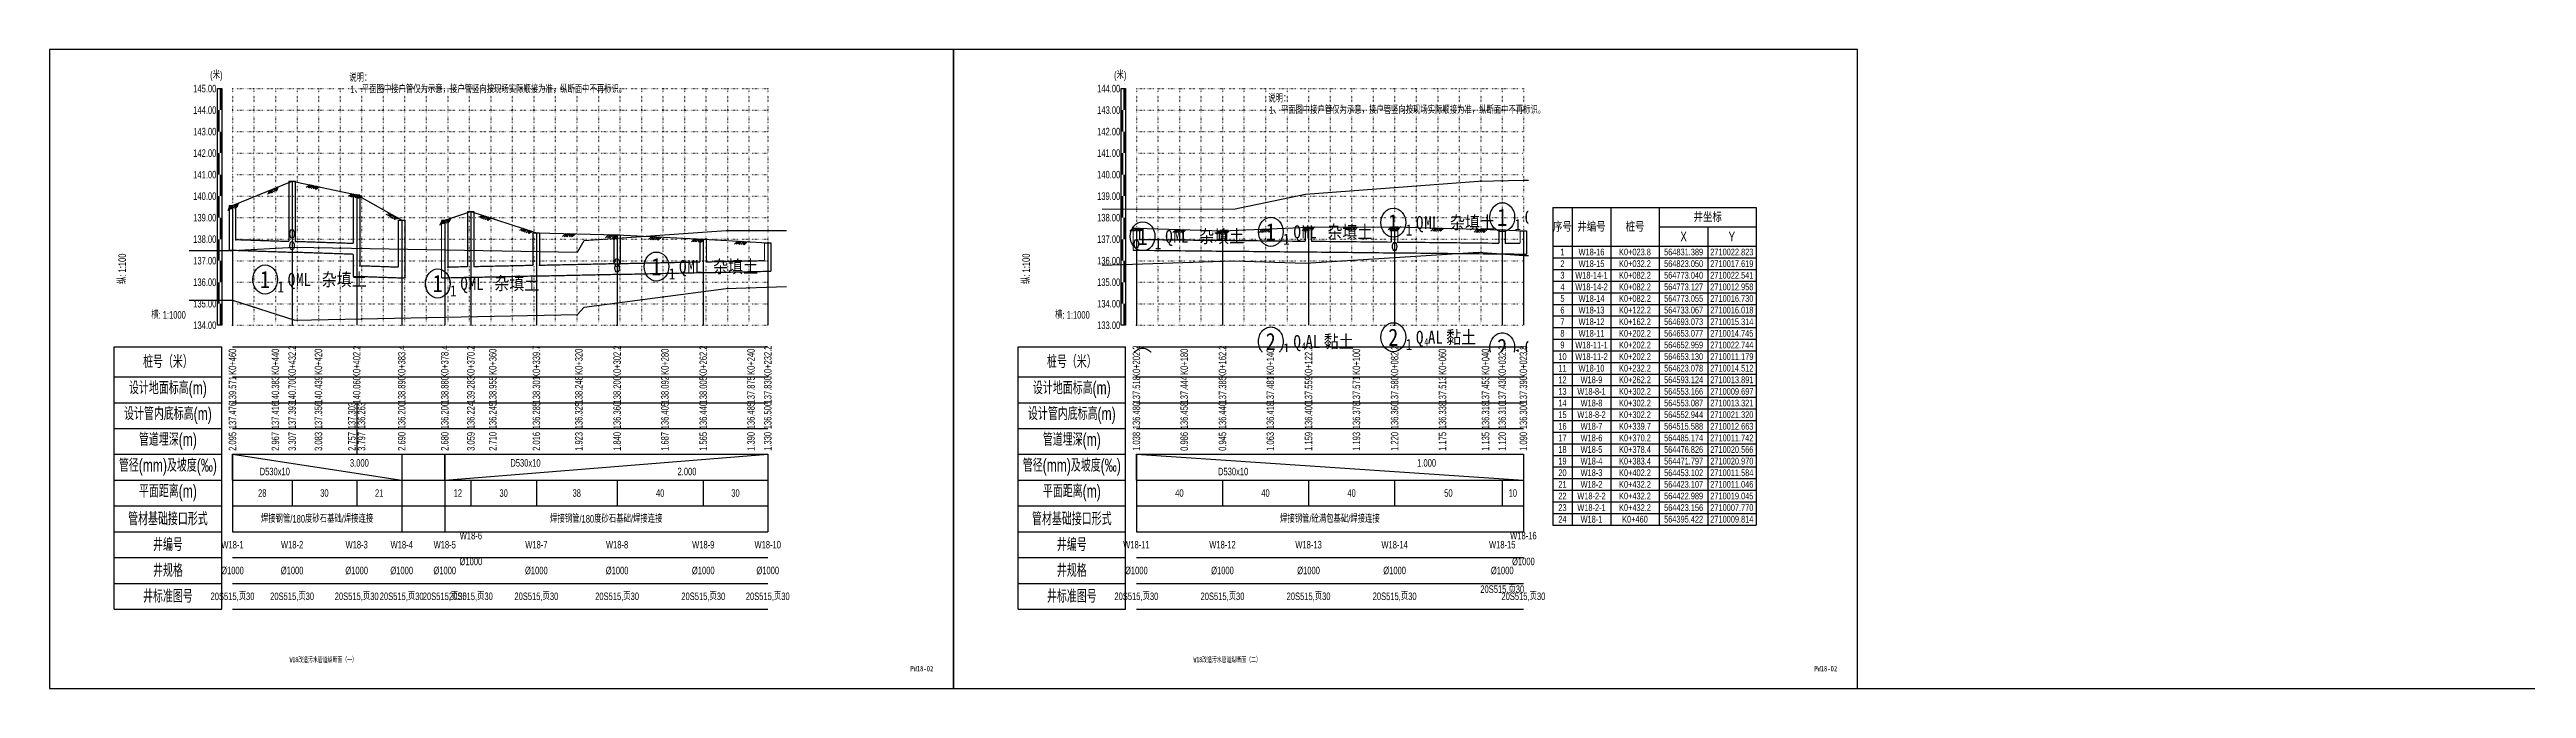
# Model space of a CAD drawing. Extents: x 529262 to 576451, y 2694391 to 2717535.
# Drawn here: x 571451 to 572602, y 2707947 to 2708244 of the extents above; entities that cross this region are included whole.
import ezdxf
from ezdxf.enums import TextEntityAlignment as Align
from ezdxf.xclip import XClip

# ---------------------------------------------------------------- set-up
doc = ezdxf.new("R2010")
doc.units = 0
doc.header["$XCLIPFRAME"] = 0
doc.linetypes.add('DOT', pattern=[6.35, 0, -6.35])
for name, color, linetype in [('GICAD_QUYANG', 7, 'Continuous'), ('GPSCOMMON', 7, 'Continuous'), ('P-说明', 7, 'Continuous'), ('PP-COM', 7, 'Continuous'), ('W-标注', 2, 'Continuous'), ('图框线', 7, 'Continuous'), ('地质-地层符号', 3, 'Continuous'), ('地质-地层线', 7, 'Continuous'), ('地质-地面线', 7, 'Continuous'), ('地质-标贯', 7, 'Continuous'), ('纵断_分栏文字', 7, 'Continuous'), ('纵断_分栏线', 5, 'Continuous'), ('纵断_地面线', 3, 'Continuous'), ('纵断_标注', 2, 'Continuous'), ('纵断_标注_支管', 2, 'Continuous'), ('纵断_表头', 2, 'Continuous'), ('纵断_设计线', 1, 'Continuous'), ('纵断_高程网格', 8, 'DOT')]:
    doc.layers.add(name, color=color, linetype=linetype)
doc.layers.add('纵断污水井', color=7, linetype='Continuous', lineweight=60)
doc.layers.add('纵断污水管', color=224, linetype='Continuous', lineweight=60)
doc.styles.add('JieTuHzTxt', font='smsim.shx', dxfattribs={"width": 0.7, "bigfont": 'smfs.shx'})
doc.styles.add('SEMDI', font='smsim.shx', dxfattribs={"width": 0.75, "bigfont": 'smfs.shx'})
doc.styles.add('SMEDI', font='smsim.shx', dxfattribs={"width": 0.75, "height": 3.5, "bigfont": 'smfs.shx'})
doc.styles.get("Standard").update_dxf_attribs({"font": '', "height": 2.5, "bigfont": 'smfs.shx'})
doc.styles.add('地层编号', font='', dxfattribs={"width": 0.7, "height": 4})
doc.styles.add('宋体', font='', dxfattribs={"width": 0.75})
doc.styles.add('岩土名称', font='', dxfattribs={"width": 0.7, "height": 3})
doc.styles.add('时代', font='', dxfattribs={"width": 0.7, "height": 3})
doc.styles.add('标贯动探', font='', dxfattribs={"width": 0.7, "height": 2.5})
doc.styles.get('Standard').set_extended_font_data('FangSong_GB2312')
doc.styles.get('地层编号').set_extended_font_data('FangSong_GB2312')
doc.styles.get('宋体').set_extended_font_data('SimSun')
doc.styles.get('岩土名称').set_extended_font_data('FangSong_GB2312')
doc.styles.get('时代').set_extended_font_data('FangSong_GB2312')
doc.styles.get('标贯动探').set_extended_font_data('FangSong_GB2312')
doc.linetypes.add('bzhjcx', pattern='A,0.001,[2,XX1.shx,S=1,R=0,X=1,Y=0],-2', length=2.001)

# ---------------------------------------------------------------- blocks, each defined once
blk = doc.blocks.new('A3WK')
at = {"layer": '图框线'}
blk.add_lwpolyline([(0, 0), (420, 0), (420, 297), (0, 297), (0, 0)], dxfattribs=at)
blk = doc.blocks.new('*T154')
at = {"color": 0, "linetype": 'ByBlock', "lineweight": -2, "transparency": 16777216}
for p, q in [((0, 0), (94.5, 0)), ((0, 0), (0, -147.6)), ((9, 0), (9, -147.6)), ((27, 0), (27, -147.6)), ((49.5, 0), (49.5, -147.6)), ((94.5, 0), (94.5, -147.6)), ((49.5, -9), (94.5, -9)), ((72, -9), (72, -147.6)), ((0, -18), (94.5, -18)), ((0, -23.4), (94.5, -23.4)), ((0, -28.8), (94.5, -28.8)), ((0, -34.2), (94.5, -34.2)), ((0, -39.6), (94.5, -39.6)), ((0, -45), (94.5, -45)), ((0, -50.4), (94.5, -50.4)), ((0, -55.8), (94.5, -55.8)), ((0, -61.2), (94.5, -61.2)), ((0, -66.6), (94.5, -66.6)), ((0, -72), (94.5, -72)), ((0, -77.4), (94.5, -77.4)), ((0, -82.8), (94.5, -82.8)), ((0, -88.2), (94.5, -88.2)), ((0, -93.6), (94.5, -93.6)), ((0, -99), (94.5, -99)), ((0, -104.4), (94.5, -104.4)), ((0, -109.8), (94.5, -109.8)), ((0, -115.2), (94.5, -115.2)), ((0, -120.6), (94.5, -120.6)), ((0, -126), (94.5, -126)), ((0, -131.4), (94.5, -131.4)), ((0, -136.8), (94.5, -136.8)), ((0, -142.2), (94.5, -142.2)), ((0, -147.6), (94.5, -147.6))]:
    blk.add_line(p, q, dxfattribs=at)
at = {"color": 0, "transparency": 16777216, "attachment_point": 5}
for s, insert, char_height, width, style in [('序号', (4.5, -9), 4.5, 8.982, 'SMEDI'), ('井编号', (18, -9), 4.5, 17.982, 'SMEDI'), ('桩号', (38.2, -9), 4.5, 22.482, 'SMEDI'), ('X', (60.8, -13.5), 4.5, 22.482, 'SMEDI'), ('井坐标', (72, -4.5), 4.5, 44.982, 'SMEDI'), ('Y', (83.2, -13.5), 4.5, 22.482, 'SMEDI'), ('1', (4.5, -20.7), 3.15, 8.982, 'SEMDI'), ('W18-16', (18, -20.7), 3.15, 17.982, 'SEMDI'), ('K0+023.8', (38.2, -20.7), 3.15, 22.482, 'SEMDI'), ('564831.389', (60.8, -20.7), 3.15, 22.482, 'SEMDI'), ('2710022.823', (83.2, -20.7), 3.15, 22.482, 'SEMDI'), ('3', (4.5, -31.5), 3.15, 8.982, 'SEMDI'), ('2', (4.5, -26.1), 3.15, 8.982, 'SEMDI'), ('W18-14-1', (18, -31.5), 3.15, 17.982, 'SEMDI'), ('W18-15', (18, -26.1), 3.15, 17.982, 'SEMDI'), ('K0+032.2', (38.2, -26.1), 3.15, 22.482, 'SEMDI'), ('K0+082.2', (38.2, -31.5), 3.15, 22.482, 'SEMDI'), ('564823.050', (60.8, -26.1), 3.15, 22.482, 'SEMDI'), ('564773.040', (60.8, -31.5), 3.15, 22.482, 'SEMDI'), ('2710017.619', (83.2, -26.1), 3.15, 22.482, 'SEMDI'), ('2710022.541', (83.2, -31.5), 3.15, 22.482, 'SEMDI'), ('4', (4.5, -36.9), 3.15, 8.982, 'SEMDI'), ('5', (4.5, -42.3), 3.15, 8.982, 'SEMDI'), ('W18-14-2', (18, -36.9), 3.15, 17.982, 'SEMDI'), ('W18-14', (18, -42.3), 3.15, 17.982, 'SEMDI'), ('K0+082.2', (38.2, -36.9), 3.15, 22.482, 'SEMDI'), ('K0+082.2', (38.2, -42.3), 3.15, 22.482, 'SEMDI'), ('564773.127', (60.8, -36.9), 3.15, 22.482, 'SEMDI'), ('564773.055', (60.8, -42.3), 3.15, 22.482, 'SEMDI'), ('2710012.958', (83.2, -36.9), 3.15, 22.482, 'SEMDI'), ('2710016.730', (83.2, -42.3), 3.15, 22.482, 'SEMDI'), ('6', (4.5, -47.7), 3.15, 8.982, 'SEMDI'), ('7', (4.5, -53.1), 3.15, 8.982, 'SEMDI'), ('8', (4.5, -58.5), 3.15, 8.982, 'SEMDI'), ('W18-13', (18, -47.7), 3.15, 17.982, 'SEMDI'), ('W18-12', (18, -53.1), 3.15, 17.982, 'SEMDI'), ('W18-11', (18, -58.5), 3.15, 17.982, 'SEMDI'), ('K0+122.2', (38.2, -47.7), 3.15, 22.482, 'SEMDI'), ('K0+162.2', (38.2, -53.1), 3.15, 22.482, 'SEMDI'), ('K0+202.2', (38.2, -58.5), 3.15, 22.482, 'SEMDI'), ('564733.067', (60.8, -47.7), 3.15, 22.482, 'SEMDI'), ('564693.073', (60.8, -53.1), 3.15, 22.482, 'SEMDI'), ('564653.077', (60.8, -58.5), 3.15, 22.482, 'SEMDI'), ('2710016.018', (83.2, -47.7), 3.15, 22.482, 'SEMDI'), ('2710015.314', (83.2, -53.1), 3.15, 22.482, 'SEMDI'), ('2710014.745', (83.2, -58.5), 3.15, 22.482, 'SEMDI'), ('10', (4.5, -69.3), 3.15, 8.982, 'SEMDI'), ('9', (4.5, -63.9), 3.15, 8.982, 'SEMDI'), ('W18-11-1', (18, -63.9), 3.15, 17.982, 'SEMDI'), ('W18-11-2', (18, -69.3), 3.15, 17.982, 'SEMDI'), ('K0+202.2', (38.2, -63.9), 3.15, 22.482, 'SEMDI'), ('K0+202.2', (38.2, -69.3), 3.15, 22.482, 'SEMDI'), ('564652.959', (60.8, -63.9), 3.15, 22.482, 'SEMDI'), ('564653.130', (60.8, -69.3), 3.15, 22.482, 'SEMDI'), ('2710022.744', (83.2, -63.9), 3.15, 22.482, 'SEMDI'), ('2710011.179', (83.2, -69.3), 3.15, 22.482, 'SEMDI'), ('11', (4.5, -74.7), 3.15, 8.982, 'SEMDI'), ('12', (4.5, -80.1), 3.15, 8.982, 'SEMDI'), ('W18-10', (18, -74.7), 3.15, 17.982, 'SEMDI'), ('W18-9', (18, -80.1), 3.15, 17.982, 'SEMDI'), ('K0+232.2', (38.2, -74.7), 3.15, 22.482, 'SEMDI'), ('K0+262.2', (38.2, -80.1), 3.15, 22.482, 'SEMDI'), ('564623.078', (60.8, -74.7), 3.15, 22.482, 'SEMDI'), ('564593.124', (60.8, -80.1), 3.15, 22.482, 'SEMDI'), ('2710014.512', (83.2, -74.7), 3.15, 22.482, 'SEMDI'), ('2710013.891', (83.2, -80.1), 3.15, 22.482, 'SEMDI'), ('13', (4.5, -85.5), 3.15, 8.982, 'SEMDI'), ('14', (4.5, -90.9), 3.15, 8.982, 'SEMDI'), ('W18-8-1', (18, -85.5), 3.15, 17.982, 'SEMDI'), ('W18-8', (18, -90.9), 3.15, 17.982, 'SEMDI'), ('K0+302.2', (38.2, -85.5), 3.15, 22.482, 'SEMDI'), ('K0+302.2', (38.2, -90.9), 3.15, 22.482, 'SEMDI'), ('564553.166', (60.8, -85.5), 3.15, 22.482, 'SEMDI'), ('564553.087', (60.8, -90.9), 3.15, 22.482, 'SEMDI'), ('2710009.697', (83.2, -85.5), 3.15, 22.482, 'SEMDI'), ('2710013.321', (83.2, -90.9), 3.15, 22.482, 'SEMDI'), ('15', (4.5, -96.3), 3.15, 8.982, 'SEMDI'), ('16', (4.5, -101.7), 3.15, 8.982, 'SEMDI'), ('W18-8-2', (18, -96.3), 3.15, 17.982, 'SEMDI'), ('W18-7', (18, -101.7), 3.15, 17.982, 'SEMDI'), ('K0+302.2', (38.2, -96.3), 3.15, 22.482, 'SEMDI'), ('K0+339.7', (38.2, -101.7), 3.15, 22.482, 'SEMDI'), ('564552.944', (60.8, -96.3), 3.15, 22.482, 'SEMDI'), ('564515.588', (60.8, -101.7), 3.15, 22.482, 'SEMDI'), ('2710021.320', (83.2, -96.3), 3.15, 22.482, 'SEMDI'), ('2710012.663', (83.2, -101.7), 3.15, 22.482, 'SEMDI'), ('17', (4.5, -107.1), 3.15, 8.982, 'SEMDI'), ('18', (4.5, -112.5), 3.15, 8.982, 'SEMDI'), ('W18-6', (18, -107.1), 3.15, 17.982, 'SEMDI'), ('W18-5', (18, -112.5), 3.15, 17.982, 'SEMDI'), ('K0+370.2', (38.2, -107.1), 3.15, 22.482, 'SEMDI'), ('K0+378.4', (38.2, -112.5), 3.15, 22.482, 'SEMDI'), ('564485.174', (60.8, -107.1), 3.15, 22.482, 'SEMDI'), ('564476.826', (60.8, -112.5), 3.15, 22.482, 'SEMDI'), ('2710011.742', (83.2, -107.1), 3.15, 22.482, 'SEMDI'), ('2710020.566', (83.2, -112.5), 3.15, 22.482, 'SEMDI'), ('20', (4.5, -123.3), 3.15, 8.982, 'SEMDI'), ('19', (4.5, -117.9), 3.15, 8.982, 'SEMDI'), ('W18-4', (18, -117.9), 3.15, 17.982, 'SEMDI'), ('W18-3', (18, -123.3), 3.15, 17.982, 'SEMDI'), ('K0+383.4', (38.2, -117.9), 3.15, 22.482, 'SEMDI'), ('K0+402.2', (38.2, -123.3), 3.15, 22.482, 'SEMDI'), ('564471.797', (60.8, -117.9), 3.15, 22.482, 'SEMDI'), ('564453.102', (60.8, -123.3), 3.15, 22.482, 'SEMDI'), ('2710020.970', (83.2, -117.9), 3.15, 22.482, 'SEMDI'), ('2710011.584', (83.2, -123.3), 3.15, 22.482, 'SEMDI'), ('21', (4.5, -128.7), 3.15, 8.982, 'SEMDI'), ('22', (4.5, -134.1), 3.15, 8.982, 'SEMDI'), ('23', (4.5, -139.5), 3.15, 8.982, 'SEMDI'), ('W18-2-2', (18, -134.1), 3.15, 17.982, 'SEMDI'), ('W18-2-1', (18, -139.5), 3.15, 17.982, 'SEMDI'), ('W18-2', (18, -128.7), 3.15, 17.982, 'SEMDI'), ('K0+432.2', (38.2, -128.7), 3.15, 22.482, 'SEMDI'), ('K0+432.2', (38.2, -134.1), 3.15, 22.482, 'SEMDI'), ('K0+432.2', (38.2, -139.5), 3.15, 22.482, 'SEMDI'), ('564423.107', (60.8, -128.7), 3.15, 22.482, 'SEMDI'), ('564422.989', (60.8, -134.1), 3.15, 22.482, 'SEMDI'), ('564423.156', (60.8, -139.5), 3.15, 22.482, 'SEMDI'), ('2710011.046', (83.2, -128.7), 3.15, 22.482, 'SEMDI'), ('2710019.045', (83.2, -134.1), 3.15, 22.482, 'SEMDI'), ('2710007.770', (83.2, -139.5), 3.15, 22.482, 'SEMDI'), ('24', (4.5, -144.9), 3.15, 8.982, 'SEMDI'), ('W18-1', (18, -144.9), 3.15, 17.982, 'SEMDI'), ('K0+460', (38.2, -144.9), 3.15, 22.482, 'SEMDI'), ('564395.422', (60.8, -144.9), 3.15, 22.482, 'SEMDI'), ('2710009.814', (83.2, -144.9), 3.15, 22.482, 'SEMDI')]:
    blk.add_mtext(s, dxfattribs=dict(at, insert=insert, char_height=char_height, width=width, style=style))
blk = doc.blocks.new('市政排水（YZ）_zdbt')
at = {"color": 0, "linetype": 'ByBlock', "lineweight": -2}
for p, q in [((-50, 0), (0, 0)), ((-50, -122), (-50, 0)), ((0, -122), (0, 0)), ((-50, -14), (0, -14)), ((-50, -26), (0, -26)), ((-50, -38), (0, -38)), ((-50, -50), (0, -50)), ((-50, -62), (0, -62)), ((-50, -74), (0, -74)), ((-50, -86), (0, -86)), ((-50, -98), (0, -98)), ((-50, -110), (0, -110)), ((-50, -122), (0, -122))]:
    blk.add_line(p, q, dxfattribs=at)
at = {"color": 0, "linetype": 'ByBlock', "lineweight": -2, "char_height": 6, "attachment_point": 5, "style": 'JieTuHzTxt'}
for s, insert in [('桩号（米）', (-25, -7)), ('设计地面标高(m)', (-25, -20)), ('设计管内底标高(m)', (-25, -32)), ('管道埋深(m)', (-25, -44)), ('管径(mm)及坡度(‰)', (-25, -56)), ('平面距离(m)', (-25, -68)), ('管材基础接口形式', (-25, -80)), ('井编号', (-25, -92)), ('井规格', (-25, -104)), ('井标准图号', (-25, -116))]:
    blk.add_mtext(s, dxfattribs=dict(at, insert=insert))
blk = doc.blocks.new('VSDesignLineBlock')
at = {"color": 0, "linetype": 'Continuous'}
for p, q in [((-1.5, 0), (-3, -1.5)), ((-0.8, 0), (-2.2, -1.5)), ((0, 0), (-1.5, -1.5)), ((0, 0), (1.5, -1.5)), ((1.5, 0), (0.8, -0.8)), ((2.2, 0), (1.1, -1.1)), ((3, 0), (1.5, -1.5)), ((-1, -1), (-0.5, -1.5)), ((-0.5, -0.5), (0.5, -1.5))]:
    blk.add_line(p, q, dxfattribs=at)
blk = doc.blocks.new('A$C46B51A9A')
at = {"color": 8}
for points in [[(-64.05, -64.52), (-64.05, -62.52), (-63.05, -64.52), (-63.05, -62.52)], [(-172.98, -76.24), (-172.98, -74.24), (-171.98, -76.24), (-171.98, -74.24)]]:
    blk.add_solid(points, dxfattribs=at)
at = {"layer": '地质-地层符号', "color": 8, "linetype": 'Continuous'}
for centre in [(-5.77, -8.6), (-104.08, -13.05), (-69.03, -11.99), (-35.55, -9.86), (-255.64, -18.07), (-208.46, -19), (-148.68, -15.07), (-69.03, -37.49), (-35.55, -36.49), (-104.08, -42.43), (-5.77, -38.85), (-255.64, -48.7), (-208.46, -45), (-148.68, -45.82), (-35.55, -58.74), (-69.03, -64.74), (-208.46, -68.13), (-5.77, -68.1), (-255.64, -75.95), (-148.68, -76.82), (-104.08, -72.93)]:
    blk.add_ellipse(centre, major_axis=(0, 3.38), ratio=1, dxfattribs=at)
at = {"layer": '地质-地层线', "color": 8}
for p, q in [((-59.55, -19.27), (-12.31, -16.71)), ((-12.31, -16.71), (0, -17.5)), ((-284.57, -22.85), (-264.57, -22.85)), ((-264.57, -22.85), (-247.48, -27.54)), ((-168.48, -24.49), (-129.65, -20.15)), ((-129.65, -20.15), (-79.28, -18.71)), ((-79.28, -18.71), (-59.55, -19.27)), ((0, -17.5), (20, -17.5)), ((-247.48, -27.54), (-170.22, -26.21)), ((-170.22, -26.21), (-168.48, -24.49))]:
    blk.add_line(p, q, dxfattribs=at)
at = {"layer": '地质-地层线', "color": 8, "linetype": 'bzhjcx'}
for p, q in [((-129.65, -74.15), (-79.28, -56.71)), ((-79.28, -56.71), (-59.55, -55.27)), ((-59.55, -55.27), (-12.31, -54.71)), ((-12.31, -54.71), (0, -66.5)), ((-247.48, -63.54), (-170.22, -62.71)), ((-170.22, -62.71), (-168.48, -64.49)), ((-264.57, -80.85), (-247.48, -63.54)), ((-168.48, -64.49), (-129.65, -74.15)), ((0, -66.5), (20, -66.5)), ((-284.57, -80.85), (-264.57, -80.85))]:
    blk.add_line(p, q, dxfattribs=at)
at = {"layer": '地质-地面线', "color": 8, "linetype": 'Continuous'}
for p, q in [((-12.31, -0.21), (0, 0)), ((0, 0), (20, 0)), ((-79.28, -6.71), (-59.55, -3.27)), ((-59.55, -3.27), (-12.31, -0.21)), ((-284.57, -11.35), (-264.57, -11.35)), ((-264.57, -11.35), (-247.48, -10.54)), ((-247.48, -10.54), (-170.22, -11.71)), ((-170.22, -11.71), (-168.48, -8.99)), ((-168.48, -8.99), (-129.65, -6.65)), ((-129.65, -6.65), (-79.28, -6.71))]:
    blk.add_line(p, q, dxfattribs=at)
at = {"layer": 'GICAD_QUYANG', "color": 8, "linetype": 'Continuous', "width": 0.7}
for s, p in [('12.05', (-69.9, -64.52)), ('13.25', (-178.82, -76.24))]:
    blk.add_text(s, height=2, dxfattribs=at).set_placement(p)
at = {"layer": '地质-地层符号', "color": 8, "linetype": 'Continuous'}
for s, height, style, p in [('1', 4, '地层编号', (-105.47, -15.05)), ('Q', 3, '时代', (-97.9, -14.55)), ('杂填土', 3, '岩土名称', (-88.6, -14.55)), ('1', 4, '地层编号', (-70.42, -13.99)), ('Q', 3, '时代', (-62.85, -13.49)), ('ML', 3, '时代', (-60.58, -13.49)), ('杂填土', 3, '岩土名称', (-53.55, -13.49)), ('1', 4, '地层编号', (-36.93, -11.86)), ('1', 2.6, '地层编号', (-32.16, -12.86)), ('Q', 3, '时代', (-29.36, -11.36)), ('ML', 3, '时代', (-27.09, -11.36)), ('杂填土', 3, '岩土名称', (-20.06, -11.36)), ('1', 4, '地层编号', (-7.16, -10.6)), ('1', 2.6, '地层编号', (-2.39, -11.6)), ('Q', 3, '时代', (0.41, -10.1)), ('ML', 3, '时代', (2.69, -10.1)), ('杂填土', 3, '岩土名称', (9.71, -10.1)), ('1', 4, '地层编号', (-257.02, -20.07)), ('Q', 3, '时代', (-249.45, -19.57)), ('ML', 3, '时代', (-247.18, -19.57)), ('杂填土', 3, '岩土名称', (-240.15, -19.57)), ('1', 4, '地层编号', (-209.85, -21)), ('杂填土', 3, '岩土名称', (-192.98, -20.5)), ('1', 4, '地层编号', (-150.06, -17.07)), ('1', 2.6, '地层编号', (-145.3, -18.07)), ('Q', 3, '时代', (-142.5, -16.57)), ('ML', 3, '时代', (-140.22, -16.57)), ('杂填土', 3, '岩土名称', (-133.19, -16.57)), ('1', 2.6, '地层编号', (-100.7, -16.05)), ('ML', 3, '时代', (-95.62, -14.55)), ('1', 2.6, '地层编号', (-65.65, -14.99)), ('1', 2.6, '地层编号', (-252.25, -21.07)), ('1', 2.6, '地层编号', (-205.08, -22)), ('Q', 3, '时代', (-202.28, -20.5)), ('ML', 3, '时代', (-200, -20.5)), ('2', 4, '地层编号', (-70.42, -39.49)), ('1', 2.6, '地层编号', (-65.65, -40.49)), ('Q', 3, '时代', (-62.85, -38.99)), ('AL', 3, '时代', (-59.58, -38.99)), ('黏土', 3, '岩土名称', (-54.59, -38.99)), ('2', 4, '地层编号', (-36.93, -38.49)), ('1', 2.6, '地层编号', (-32.16, -39.49)), ('Q', 3, '时代', (-29.36, -37.99)), ('AL', 3, '时代', (-26.09, -37.99)), ('黏土', 3, '岩土名称', (-21.1, -37.99)), ('2', 4, '地层编号', (-7.16, -40.85)), ('1', 2.6, '地层编号', (-2.39, -41.85)), ('Q', 3, '时代', (0.41, -40.35)), ('AL', 3, '时代', (3.68, -40.35)), ('黏土', 3, '岩土名称', (8.68, -40.35)), ('2', 4, '地层编号', (-209.85, -47)), ('1', 2.6, '地层编号', (-205.08, -48)), ('Q', 3, '时代', (-202.28, -46.5)), ('AL', 3, '时代', (-199.01, -46.5)), ('黏土', 3, '岩土名称', (-194.02, -46.5)), ('2', 4, '地层编号', (-150.06, -47.82)), ('Q', 3, '时代', (-142.5, -47.32)), ('AL', 3, '时代', (-139.22, -47.32)), ('黏土', 3, '岩土名称', (-134.23, -47.32)), ('2', 4, '地层编号', (-105.47, -44.43)), ('1', 2.6, '地层编号', (-100.7, -45.43)), ('Q', 3, '时代', (-97.9, -43.93)), ('AL', 3, '时代', (-94.63, -43.93)), ('黏土', 3, '岩土名称', (-89.63, -43.93)), ('2', 4, '地层编号', (-257.02, -50.7)), ('1', 2.6, '地层编号', (-252.25, -51.7)), ('Q', 3, '时代', (-249.45, -50.2)), ('AL', 3, '时代', (-246.18, -50.2)), ('黏土', 3, '岩土名称', (-241.19, -50.2)), ('1', 2.6, '地层编号', (-145.3, -48.82)), ('5', 4, '地层编号', (-36.93, -60.74)), ('C', 3, '时代', (-31.16, -60.24)), ('石灰岩', 3, '岩土名称', (-28.09, -60.24)), ('5', 4, '地层编号', (-70.42, -66.74)), ('C', 3, '时代', (-64.65, -66.24)), ('石灰岩', 3, '岩土名称', (-61.57, -66.24)), ('5', 4, '地层编号', (-209.85, -70.13)), ('C', 3, '时代', (-204.08, -69.63)), ('石灰岩', 3, '岩土名称', (-201, -69.63)), ('5', 4, '地层编号', (-7.16, -70.1)), ('C', 3, '时代', (-1.39, -69.6)), ('石灰岩', 3, '岩土名称', (1.69, -69.6)), ('5', 4, '地层编号', (-257.02, -77.95)), ('C', 3, '时代', (-251.25, -77.45)), ('石灰岩', 3, '岩土名称', (-248.18, -77.45)), ('5', 4, '地层编号', (-105.47, -74.93)), ('C', 3, '时代', (-99.7, -74.43)), ('石灰岩', 3, '岩土名称', (-96.62, -74.43)), ('5', 4, '地层编号', (-150.06, -78.82)), ('C', 3, '时代', (-144.3, -78.32)), ('石灰岩', 3, '岩土名称', (-141.22, -78.32))]:
    blk.add_text(s, height=height, dxfattribs=dict(at, style=style)).set_placement(p)
at = {"layer": '地质-地层符号', "color": 8, "linetype": 'Continuous', "style": '时代', "width": 0.8}
for p in [(-60.58, -39.49), (-27.09, -38.49), (2.69, -40.85), (-200, -47), (-95.62, -44.43), (-247.18, -50.7), (-140.22, -47.82)]:
    blk.add_text('4', height=1.8, dxfattribs=at).set_placement(p)
at = {"layer": '地质-标贯', "color": 8, "linetype": 'Continuous', "style": '标贯动探'}
blk.add_text('N=8', height=2.5, dxfattribs=at).set_placement((-162.02, -42.71))

msp = doc.modelspace()

# ---------------------------------------------------------------- linework, layer by layer
for p in [(571537.768, 2708155.121), (571565.481, 2708154.29), (571957.768, 2708155.159), (571997.767, 2708154.759), (572037.767, 2708154.359), (572077.762, 2708153.959), (572127.764, 2708153.459), (571595.481, 2708142.99), (571636.399, 2708142.361), (571648.545, 2708142.604), (571678.974, 2708143.212), (571716.479, 2708143.963), (571756.52, 2708144.763)]:
    msp.add_point(p)
at = {"layer": 'GPSCOMMON'}
for p in [(571536.268, 2708115.361), (571956.268, 2708115.361)]:
    msp.add_point(p, dxfattribs=at)
at = {"layer": 'PP-COM'}
msp.add_line((571451.268, 2707946.518), (576451.268, 2707946.518), dxfattribs=at)
at = {"layer": '纵断_分栏文字'}
for p, q in [((571562.481, 2708182.361), (571565.481, 2708182.361)), ((571592.481, 2708175.961), (571595.481, 2708175.961)), ((571534.768, 2708171.071), (571537.768, 2708171.071)), ((571613.399, 2708164.261), (571616.399, 2708164.261)), ((571633.399, 2708164.161), (571636.399, 2708164.161)), ((571645.545, 2708168.191), (571648.545, 2708168.191)), ((571675.974, 2708158.367), (571678.974, 2708158.367)), ((571713.479, 2708157.361), (571716.479, 2708157.361)), ((571753.52, 2708155.409), (571756.52, 2708155.409)), ((571783.48, 2708153.661), (571786.48, 2708153.661)), ((571954.768, 2708160.541), (571957.768, 2708160.541)), ((571994.767, 2708159.211), (571997.767, 2708159.211)), ((572034.767, 2708160.946), (572037.767, 2708160.946)), ((572074.762, 2708161.161), (572077.762, 2708161.161)), ((572124.764, 2708159.661), (572127.764, 2708159.661)), ((572134.594, 2708159.261), (572137.594, 2708159.261)), ((571593.981, 2708079.361), (571593.981, 2708067.361)), ((571593.981, 2708067.361), (571593.981, 2708055.361)), ((571536.268, 2708055.361), (571536.268, 2708043.361)), ((571536.268, 2708055.361), (571536.268, 2708043.361)), ((571536.268, 2708043.361), (571536.268, 2708055.361)), ((571536.268, 2708055.361), (571614.899, 2708043.361)), ((571614.899, 2708055.361), (571614.899, 2708043.361)), ((571634.899, 2708055.361), (571634.899, 2708043.361)), ((571634.899, 2708055.361), (571634.899, 2708043.361)), ((571634.899, 2708043.361), (571634.899, 2708055.361)), ((571634.899, 2708043.361), (571784.98, 2708055.361)), ((571784.98, 2708055.361), (571784.98, 2708043.361)), ((571956.268, 2708055.361), (571956.268, 2708043.361)), ((571956.268, 2708055.361), (571956.268, 2708043.361)), ((571956.268, 2708043.361), (571956.268, 2708055.361)), ((571956.268, 2708055.361), (572136.094, 2708043.361)), ((572136.094, 2708055.361), (572136.094, 2708043.361)), ((571536.268, 2708043.361), (571536.268, 2708031.361)), ((571563.981, 2708043.361), (571563.981, 2708031.361)), ((571593.981, 2708043.361), (571593.981, 2708031.361)), ((571614.899, 2708043.361), (571614.899, 2708031.361)), ((571634.899, 2708043.361), (571634.899, 2708031.361)), ((571647.045, 2708043.361), (571647.045, 2708031.361)), ((571677.474, 2708043.361), (571677.474, 2708031.361)), ((571714.979, 2708043.361), (571714.979, 2708031.361)), ((571755.02, 2708043.361), (571755.02, 2708031.361)), ((571784.98, 2708043.361), (571784.98, 2708031.361)), ((571956.268, 2708043.361), (571956.268, 2708031.361)), ((571996.267, 2708043.361), (571996.267, 2708031.361)), ((572036.267, 2708043.361), (572036.267, 2708031.361)), ((572076.262, 2708043.361), (572076.262, 2708031.361)), ((572126.264, 2708043.361), (572126.264, 2708031.361)), ((572136.094, 2708043.361), (572136.094, 2708031.361)), ((571536.268, 2708031.361), (571536.268, 2708019.361)), ((571536.268, 2708031.361), (571536.268, 2708019.361)), ((571614.899, 2708031.361), (571614.899, 2708019.361)), ((571634.899, 2708031.361), (571634.899, 2708019.361)), ((571634.899, 2708031.361), (571634.899, 2708019.361)), ((571784.98, 2708031.361), (571784.98, 2708019.361)), ((571956.268, 2708031.361), (571956.268, 2708019.361)), ((571956.268, 2708031.361), (571956.268, 2708019.361)), ((572136.094, 2708031.361), (572136.094, 2708019.361))]:
    msp.add_line(p, q, dxfattribs=at)
at = {"layer": '纵断_分栏线'}
for p, q in [((571536.268, 2708105.361), (571784.98, 2708105.361)), ((571956.268, 2708105.361), (572136.094, 2708105.361)), ((571536.268, 2708091.361), (571784.98, 2708091.361)), ((571956.268, 2708091.361), (572136.094, 2708091.361)), ((571536.268, 2708079.361), (571784.98, 2708079.361)), ((571956.268, 2708079.361), (572136.094, 2708079.361)), ((571536.268, 2708067.361), (571784.98, 2708067.361)), ((571956.268, 2708067.361), (572136.094, 2708067.361)), ((571536.268, 2708055.361), (571784.98, 2708055.361)), ((571956.268, 2708055.361), (572136.094, 2708055.361)), ((571536.268, 2708043.361), (571784.98, 2708043.361)), ((571956.268, 2708043.361), (572136.094, 2708043.361)), ((571536.268, 2708031.361), (571784.98, 2708031.361)), ((571956.268, 2708031.361), (572136.094, 2708031.361)), ((571536.268, 2708019.361), (571784.98, 2708019.361)), ((571956.268, 2708019.361), (572136.094, 2708019.361)), ((571536.268, 2708007.361), (571784.98, 2708007.361)), ((571956.268, 2708007.361), (572136.094, 2708007.361)), ((571536.268, 2707995.361), (571784.98, 2707995.361)), ((571956.268, 2707995.361), (572136.094, 2707995.361)), ((571536.268, 2707983.361), (571784.98, 2707983.361)), ((571956.268, 2707983.361), (572136.094, 2707983.361))]:
    msp.add_line(p, q, dxfattribs=at)
at = {"layer": '纵断_地面线'}
for points in [[(571536.268, 2708171.071), (571563.981, 2708182.361), (571593.981, 2708175.961), (571614.899, 2708164.261)], [(571634.899, 2708164.161), (571647.045, 2708168.191), (571677.474, 2708158.367), (571714.979, 2708157.361), (571755.02, 2708155.409), (571784.98, 2708153.661)], [(571956.268, 2708160.541), (571996.267, 2708159.211), (572036.267, 2708160.946), (572076.262, 2708161.161), (572126.264, 2708159.661), (572136.094, 2708159.261)]]:
    msp.add_lwpolyline(points, dxfattribs=at)
at = {"layer": '纵断_标注'}
for p, q in [((571563.981, 2708182.361), (571563.981, 2708115.361)), ((571593.981, 2708175.961), (571593.981, 2708115.361)), ((571536.268, 2708171.071), (571536.268, 2708115.361)), ((571614.899, 2708164.261), (571614.899, 2708115.361)), ((571634.899, 2708164.161), (571634.899, 2708115.361)), ((571647.045, 2708168.191), (571647.045, 2708115.361)), ((571677.474, 2708158.367), (571677.474, 2708115.361)), ((571714.979, 2708157.361), (571714.979, 2708115.361)), ((571755.02, 2708155.409), (571755.02, 2708115.361)), ((571784.98, 2708153.661), (571784.98, 2708115.361)), ((571956.268, 2708160.541), (571956.268, 2708115.361)), ((571996.267, 2708159.211), (571996.267, 2708115.361)), ((572036.267, 2708160.946), (572036.267, 2708115.361)), ((572076.262, 2708161.161), (572076.262, 2708115.361)), ((572126.264, 2708159.661), (572126.264, 2708115.361)), ((572136.094, 2708159.261), (572136.094, 2708115.361))]:
    msp.add_line(p, q, dxfattribs=at)
for points in [[(571481.268, 2708115.361, 0, 0, 0), (571481.268, 2708140.694, 1, 0, 0), (571481.268, 2708148.694, 0, 0, 0)], [(571901.268, 2708115.361, 0, 0, 0), (571901.268, 2708140.694, 1, 0, 0), (571901.268, 2708148.694, 0, 0, 0)], [(571481.268, 2708115.361, 0, 0, 0), (571506.601, 2708115.361, 1, 0, 0), (571514.601, 2708115.361, 0, 0, 0)], [(571901.268, 2708115.361, 0, 0, 0), (571926.601, 2708115.361, 1, 0, 0), (571934.601, 2708115.361, 0, 0, 0)]]:
    msp.add_lwpolyline(points, format="xyseb", dxfattribs=at)
msp.add_point((571592.481, 2708143.191), dxfattribs=at)
at = {"layer": '纵断_标注_支管'}
for p in [(571563.981, 2708115.361), (571563.981, 2708115.361), (571714.979, 2708115.361), (571714.979, 2708115.361), (571956.268, 2708115.361), (571956.268, 2708115.361), (572076.262, 2708115.361), (572076.262, 2708115.361)]:
    msp.add_point(p, dxfattribs=at)
at = {"layer": '纵断_表头'}
for points in [[(571531.268, 2708115.361), (571529.268, 2708115.361), (571529.268, 2708225.361), (571531.268, 2708225.361), (571531.268, 2708115.361)], [(571951.268, 2708115.361), (571949.268, 2708115.361), (571949.268, 2708225.361), (571951.268, 2708225.361), (571951.268, 2708115.361)]]:
    msp.add_lwpolyline(points, dxfattribs=at)
at = {"layer": '纵断_表头', "const_width": 1}
for points in [[(571530.768, 2708215.361), (571530.768, 2708225.361)], [(571950.768, 2708215.361), (571950.768, 2708225.361)], [(571529.768, 2708205.361), (571529.768, 2708215.361)], [(571949.768, 2708205.361), (571949.768, 2708215.361)], [(571530.768, 2708195.361), (571530.768, 2708205.361)], [(571950.768, 2708195.361), (571950.768, 2708205.361)], [(571529.768, 2708185.361), (571529.768, 2708195.361)], [(571949.768, 2708185.361), (571949.768, 2708195.361)], [(571529.768, 2708165.361), (571529.768, 2708175.361)], [(571530.768, 2708175.361), (571530.768, 2708185.361)], [(571949.768, 2708165.361), (571949.768, 2708175.361)], [(571950.768, 2708175.361), (571950.768, 2708185.361)], [(571530.768, 2708155.361), (571530.768, 2708165.361)], [(571950.768, 2708155.361), (571950.768, 2708165.361)], [(571529.768, 2708145.361), (571529.768, 2708155.361)], [(571949.768, 2708145.361), (571949.768, 2708155.361)], [(571530.768, 2708135.361), (571530.768, 2708145.361)], [(571950.768, 2708135.361), (571950.768, 2708145.361)], [(571529.768, 2708125.361), (571529.768, 2708135.361)], [(571949.768, 2708125.361), (571949.768, 2708135.361)], [(571530.768, 2708115.361), (571530.768, 2708125.361)], [(571950.768, 2708115.361), (571950.768, 2708125.361)]]:
    msp.add_lwpolyline(points, dxfattribs=at)
at = {"layer": '纵断_设计线'}
for points in [[(571536.268, 2708171.071), (571563.981, 2708182.361), (571593.981, 2708175.961), (571614.899, 2708164.261)], [(571634.899, 2708164.161), (571647.045, 2708168.191), (571677.474, 2708158.367), (571714.979, 2708157.361), (571755.02, 2708155.409), (571784.98, 2708153.661)], [(571956.268, 2708160.541), (571996.267, 2708159.211), (572036.267, 2708160.946), (572076.262, 2708161.161), (572126.264, 2708159.661), (572136.094, 2708159.261)]]:
    msp.add_lwpolyline(points, dxfattribs=at)
at = {"layer": '纵断_高程网格', "ltscale": 0.0787}
for p, q in [((571536.268, 2708225.361), (571784.98, 2708225.361)), ((571536.268, 2708225.361), (571536.268, 2708115.361)), ((571546.268, 2708225.361), (571546.268, 2708115.361)), ((571556.268, 2708225.361), (571556.268, 2708115.361)), ((571566.268, 2708225.361), (571566.268, 2708115.361)), ((571576.268, 2708225.361), (571576.268, 2708115.361)), ((571586.268, 2708225.361), (571586.268, 2708115.361)), ((571596.268, 2708225.361), (571596.268, 2708115.361)), ((571606.268, 2708225.361), (571606.268, 2708115.361)), ((571616.268, 2708225.361), (571616.268, 2708115.361)), ((571626.268, 2708225.361), (571626.268, 2708115.361)), ((571636.268, 2708225.361), (571636.268, 2708115.361)), ((571646.268, 2708225.361), (571646.268, 2708115.361)), ((571656.268, 2708225.361), (571656.268, 2708115.361)), ((571666.268, 2708225.361), (571666.268, 2708115.361)), ((571676.268, 2708225.361), (571676.268, 2708115.361)), ((571686.268, 2708225.361), (571686.268, 2708115.361)), ((571696.268, 2708225.361), (571696.268, 2708115.361)), ((571706.268, 2708225.361), (571706.268, 2708115.361)), ((571716.268, 2708225.361), (571716.268, 2708115.361)), ((571726.268, 2708225.361), (571726.268, 2708115.361)), ((571736.268, 2708225.361), (571736.268, 2708115.361)), ((571746.268, 2708225.361), (571746.268, 2708115.361)), ((571756.268, 2708225.361), (571756.268, 2708115.361)), ((571766.268, 2708225.361), (571766.268, 2708115.361)), ((571776.268, 2708225.361), (571776.268, 2708115.361)), ((571784.98, 2708225.361), (571784.98, 2708115.361)), ((571956.268, 2708225.361), (572136.094, 2708225.361)), ((571956.268, 2708225.361), (571956.268, 2708115.361)), ((571966.268, 2708225.361), (571966.268, 2708115.361)), ((571976.268, 2708225.361), (571976.268, 2708115.361)), ((571986.268, 2708225.361), (571986.268, 2708115.361)), ((571996.268, 2708225.361), (571996.268, 2708115.361)), ((572006.268, 2708225.361), (572006.268, 2708115.361)), ((572016.268, 2708225.361), (572016.268, 2708115.361)), ((572026.268, 2708225.361), (572026.268, 2708115.361)), ((572036.268, 2708225.361), (572036.268, 2708115.361)), ((572046.268, 2708225.361), (572046.268, 2708115.361)), ((572056.268, 2708225.361), (572056.268, 2708115.361)), ((572066.268, 2708225.361), (572066.268, 2708115.361)), ((572076.268, 2708225.361), (572076.268, 2708115.361)), ((572086.268, 2708225.361), (572086.268, 2708115.361)), ((572096.268, 2708225.361), (572096.268, 2708115.361)), ((572106.268, 2708225.361), (572106.268, 2708115.361)), ((572116.268, 2708225.361), (572116.268, 2708115.361)), ((572126.268, 2708225.361), (572126.268, 2708115.361)), ((572136.094, 2708225.361), (572136.094, 2708115.361)), ((571536.268, 2708215.361), (571784.98, 2708215.361)), ((571956.268, 2708215.361), (572136.094, 2708215.361)), ((571536.268, 2708205.361), (571784.98, 2708205.361)), ((571956.268, 2708205.361), (572136.094, 2708205.361)), ((571536.268, 2708195.361), (571784.98, 2708195.361)), ((571956.268, 2708195.361), (572136.094, 2708195.361)), ((571536.268, 2708185.361), (571784.98, 2708185.361)), ((571536.268, 2708175.361), (571784.98, 2708175.361)), ((571956.268, 2708185.361), (572136.094, 2708185.361)), ((571956.268, 2708175.361), (572136.094, 2708175.361)), ((571536.268, 2708165.361), (571784.98, 2708165.361)), ((571956.268, 2708165.361), (572136.094, 2708165.361)), ((571536.268, 2708155.361), (571784.98, 2708155.361)), ((571956.268, 2708155.361), (572136.094, 2708155.361)), ((571536.268, 2708145.361), (571784.98, 2708145.361)), ((571956.268, 2708145.361), (572136.094, 2708145.361)), ((571536.268, 2708135.361), (571784.98, 2708135.361)), ((571956.268, 2708135.361), (572136.094, 2708135.361)), ((571536.268, 2708125.361), (571784.98, 2708125.361)), ((571956.268, 2708125.361), (572136.094, 2708125.361)), ((571536.268, 2708115.361), (571784.98, 2708115.361)), ((571956.268, 2708115.361), (572136.094, 2708115.361))]:
    msp.add_line(p, q, dxfattribs=at)
at = {"layer": '纵断污水井', "const_width": 0.6}
for points in [[(571562.481, 2708182.361), (571562.481, 2708154.29)], [(571565.481, 2708182.361), (571565.481, 2708154.291)], [(571592.481, 2708175.961), (571592.481, 2708153.39)], [(571595.481, 2708175.961), (571595.481, 2708142.991)], [(571534.768, 2708171.071), (571534.768, 2708150.121)], [(571537.768, 2708171.071), (571537.768, 2708155.121)], [(571613.399, 2708164.261), (571613.399, 2708142.362)], [(571616.399, 2708164.261), (571616.399, 2708137.361)], [(571633.399, 2708164.161), (571633.399, 2708137.361)], [(571636.399, 2708164.161), (571636.399, 2708142.361)], [(571645.545, 2708168.191), (571645.545, 2708142.604)], [(571648.545, 2708168.191), (571648.545, 2708142.601)], [(571675.974, 2708158.367), (571675.974, 2708143.212)], [(571678.974, 2708158.367), (571678.974, 2708143.211)], [(571713.479, 2708157.361), (571713.479, 2708143.963)], [(571716.479, 2708157.361), (571716.479, 2708143.961)], [(571753.52, 2708155.409), (571753.52, 2708144.763)], [(571756.52, 2708155.409), (571756.52, 2708144.761)], [(571783.48, 2708153.661), (571783.48, 2708145.363)], [(571786.48, 2708153.661), (571786.48, 2708140.361)], [(571954.768, 2708160.541), (571954.768, 2708150.159)], [(571957.768, 2708160.541), (571957.768, 2708155.161)], [(571994.767, 2708159.211), (571994.767, 2708154.759)], [(571997.767, 2708159.211), (571997.767, 2708154.761)], [(572034.767, 2708160.946), (572034.767, 2708154.359)], [(572037.767, 2708160.946), (572037.767, 2708154.361)], [(572074.762, 2708161.161), (572074.762, 2708153.959)], [(572077.762, 2708161.161), (572077.762, 2708153.961)], [(572124.764, 2708159.661), (572124.764, 2708153.459)], [(572127.764, 2708159.661), (572127.764, 2708153.461)], [(572134.594, 2708159.261), (572134.594, 2708153.361)], [(572137.594, 2708159.261), (572137.594, 2708148.361)], [(571534.768, 2708150.121), (571537.768, 2708150.121)], [(571562.481, 2708149.291), (571565.481, 2708149.291)], [(571592.481, 2708137.991), (571592.481, 2708148.391)], [(571783.48, 2708140.361), (571786.48, 2708140.361)], [(571954.768, 2708150.161), (571957.768, 2708150.161)], [(571994.767, 2708149.761), (571997.767, 2708149.761)], [(572034.767, 2708149.361), (572037.767, 2708149.361)], [(572074.762, 2708148.961), (572077.762, 2708148.961)], [(572124.764, 2708148.461), (572127.764, 2708148.461)], [(572134.594, 2708148.361), (572137.594, 2708148.361)], [(571592.481, 2708137.991), (571595.481, 2708137.991)], [(571613.399, 2708137.361), (571616.399, 2708137.361)], [(571633.399, 2708137.361), (571636.399, 2708137.361)], [(571645.545, 2708137.601), (571648.545, 2708137.601)], [(571675.974, 2708138.211), (571678.974, 2708138.211)], [(571713.479, 2708138.961), (571716.479, 2708138.961)], [(571753.52, 2708139.761), (571756.52, 2708139.761)]]:
    msp.add_lwpolyline(points, dxfattribs=at)
at = {"layer": '纵断污水管', "const_width": 0.6}
for points in [[(571537.768, 2708155.121), (571562.481, 2708154.29)], [(571565.481, 2708154.29), (571592.481, 2708153.39)], [(571957.768, 2708155.159), (571994.767, 2708154.759)], [(571997.767, 2708154.759), (572034.767, 2708154.359)], [(572037.767, 2708154.359), (572074.762, 2708153.959)], [(572077.762, 2708153.959), (572124.764, 2708153.459)], [(572127.764, 2708153.459), (572134.594, 2708153.361)], [(571537.768, 2708150.121), (571562.481, 2708149.29)], [(571565.481, 2708149.29), (571592.481, 2708148.39)], [(571595.481, 2708142.99), (571613.399, 2708142.362)], [(571636.399, 2708142.361), (571645.545, 2708142.604)], [(571648.545, 2708142.604), (571675.974, 2708143.212)], [(571678.974, 2708143.212), (571713.479, 2708143.963)], [(571716.479, 2708143.963), (571753.52, 2708144.763)], [(571756.52, 2708144.763), (571783.48, 2708145.363)], [(571756.52, 2708139.763), (571783.48, 2708140.363)], [(571957.768, 2708150.159), (571994.767, 2708149.759)], [(571997.767, 2708149.759), (572034.767, 2708149.359)], [(572037.767, 2708149.359), (572074.762, 2708148.959)], [(572077.762, 2708148.959), (572124.764, 2708148.459)], [(572127.764, 2708148.459), (572134.594, 2708148.361)], [(571595.481, 2708137.99), (571613.399, 2708137.362)], [(571636.399, 2708137.361), (571645.545, 2708137.604)], [(571648.545, 2708137.604), (571675.974, 2708138.212)], [(571678.974, 2708138.212), (571713.479, 2708138.963)], [(571716.479, 2708138.963), (571753.52, 2708139.763)]]:
    msp.add_lwpolyline(points, dxfattribs=at)
at = {"layer": '纵断污水管', "lineweight": 30}
for centre in [(571563.981, 2708157.825), (571563.981, 2708152.33), (571956.268, 2708153.199), (571956.268, 2708153.199), (572076.262, 2708151.999), (572076.262, 2708151.999), (571714.979, 2708144.441), (571714.979, 2708142.003)]:
    msp.add_ellipse(centre, major_axis=(0, 2), ratio=0.5, dxfattribs=at)

# ---------------------------------------------------------------- block references
msp.add_blockref('*T154', (572149.743, 2708170.071))
at = {"layer": 'GPSCOMMON'}
ref = msp.add_blockref('A$C46B51A9A', (572136.094, 2708182.761), dxfattribs=dict(at, xscale=1.7, yscale=2))
XClip(ref).set_block_clipping_path([(-115.1332412689, -39.9388408631), (1.39073735, 5.425)])
ref = msp.add_blockref('A$C46B51A9A', (571986.03, 2708172.761), dxfattribs=dict(at, xscale=1.699999999999989, yscale=2))
XClip(ref).set_block_clipping_path([(-276.3570429329, -33.2108330084), (-113.0937433457, 8.4753538745)])
at = {"layer": '纵断_标注'}
for p, rotation in [((571554.79, 2708178.617), 22.16540509022466), ((571573.834, 2708180.259), 347.9574248572397), ((571593.394, 2708176.086), 347.9574248572397), ((571536.268, 2708171.071), 22.16540509022466), ((571610.912, 2708166.491), 330.7806662397455), ((571634.899, 2708164.161), 18.35465690916745), ((571653.899, 2708165.978), 342.1066986365414), ((571672.932, 2708159.833), 342.1066986365414), ((571692.696, 2708157.959), 358.4637674593327), ((571712.688, 2708157.422), 358.4637674593327), ((571732.667, 2708156.499), 357.2095627490675), ((571752.643, 2708155.525), 357.2095627490675), ((571772.61, 2708154.383), 356.6602268203682), ((571956.268, 2708160.541), 358.0964303878361), ((571976.257, 2708159.876), 358.0964303878361), ((571996.245, 2708159.212), 358.0964303878361), ((572016.227, 2708160.077), 2.483445548433433), ((572036.208, 2708160.943), 2.483445548433433), ((572056.208, 2708161.053), 0.3077982890434027), ((572076.207, 2708161.161), 0.3077982890434027), ((572096.198, 2708160.563), 358.2817091665468), ((572116.189, 2708159.963), 358.2817091665468)]:
    msp.add_blockref('VSDesignLineBlock', p, dxfattribs=dict(at, rotation=rotation))
at = {"layer": '纵断_表头'}
for name, p in [('A3WK', (571451.268, 2707946.514)), ('A3WK', (571451.269, 2707946.515)), ('A3WK', (571871.268, 2707946.514)), ('A3WK', (571871.269, 2707946.515)), ('市政排水（YZ）_zdbt', (571531.268, 2708105.361)), ('市政排水（YZ）_zdbt', (571951.268, 2708105.361))]:
    msp.add_blockref(name, p, dxfattribs=at)

# ---------------------------------------------------------------- texts
at = {"layer": 'P-说明', "style": '宋体'}
for s, width, p in [('W18改造污水管道纵断面（一）', 0.65, (571578.466, 2707959.975)), ('PW18-02', 0.75, (571856.54, 2707955.745)), ('W18改造污水管道纵断面（二）', 0.65, (571998.466, 2707959.975)), ('PW18-02', 0.75, (572276.54, 2707955.745))]:
    msp.add_text(s, height=2.5, dxfattribs=dict(at, width=width)).set_placement(p, align=Align.MIDDLE_CENTER)
at = {"layer": 'W-标注', "color": 3, "style": 'SMEDI', "width": 0.75}
for s, p in [('说明：', (571590.559, 2708228.594)), ('1、平面图中接户管仅为示意，接户管竖向按现场实际顺接为准，纵断面中不再标识。', (571591.016, 2708223.277)), ('说明：', (572017.564, 2708218.975)), ('1、平面图中接户管仅为示意，接户管竖向按现场实际顺接为准，纵断面中不再标识。', (572018.021, 2708213.658))]:
    msp.add_text(s, height=3.5, dxfattribs=at).set_placement(p)
at = {"layer": '纵断_分栏文字', "style": 'SEMDI', "width": 0.75}
for s, p in [('K0+460', (571536.268, 2708098.361)), ('K0+440', (571556.202, 2708098.361)), ('K0+432.2', (571563.981, 2708098.361)), ('K0+420', (571576.205, 2708098.361)), ('K0+402.2', (571593.981, 2708098.361)), ('K0+383.4', (571614.899, 2708098.361)), ('K0+378.4', (571634.899, 2708098.361)), ('K0+370.2', (571647.045, 2708098.361)), ('K0+360', (571657.201, 2708098.361)), ('K0+339.7', (571677.474, 2708098.361)), ('K0+320', (571697.204, 2708098.361)), ('K0+302.2', (571714.979, 2708098.361)), ('K0+280', (571737.204, 2708098.361)), ('K0+262.2', (571755.02, 2708098.361)), ('K0+240', (571777.204, 2708098.361)), ('K0+232.2', (571784.98, 2708098.361)), ('K0+202.2', (571956.268, 2708098.361)), ('K0+180', (571978.492, 2708098.361)), ('K0+162.2', (571996.267, 2708098.361)), ('K0+140', (572018.492, 2708098.361)), ('K0+122.2', (572036.267, 2708098.361)), ('K0+100', (572058.493, 2708098.361)), ('K0+082.2', (572076.262, 2708098.361)), ('K0+060', (572098.493, 2708098.361)), ('K0+040', (572118.493, 2708098.361)), ('K0+032.2', (572126.264, 2708098.361)), ('K0+023.8', (572136.094, 2708098.361)), ('139.571', (571536.268, 2708085.361)), ('140.383', (571556.202, 2708085.361)), ('140.700', (571563.981, 2708085.361)), ('140.439', (571576.205, 2708085.361)), ('140.060', (571593.981, 2708085.361)), ('138.890', (571614.899, 2708085.361)), ('138.880', (571634.899, 2708085.361)), ('139.283', (571647.045, 2708085.361)), ('138.955', (571657.201, 2708085.361)), ('138.301', (571677.474, 2708085.361)), ('138.248', (571697.204, 2708085.361)), ('138.200', (571714.979, 2708085.361)), ('138.092', (571737.204, 2708085.361)), ('138.005', (571755.02, 2708085.361)), ('137.875', (571777.204, 2708085.361)), ('137.830', (571784.98, 2708085.361)), ('137.518', (571956.268, 2708085.361)), ('137.444', (571978.492, 2708085.361)), ('137.385', (571996.267, 2708085.361)), ('137.481', (572018.492, 2708085.361)), ('137.559', (572036.267, 2708085.361)), ('137.571', (572058.493, 2708085.361)), ('137.580', (572076.262, 2708085.361)), ('137.513', (572098.493, 2708085.361)), ('137.453', (572118.493, 2708085.361)), ('137.430', (572126.264, 2708085.361)), ('137.390', (572136.094, 2708085.361)), ('137.476', (571536.268, 2708073.361)), ('137.416', (571556.202, 2708073.361)), ('137.393', (571563.981, 2708073.361)), ('137.356', (571576.205, 2708073.361)), ('137.303', (571591.731, 2708073.361)), ('136.263', (571596.231, 2708073.361)), ('136.200', (571614.899, 2708073.361)), ('136.200', (571634.899, 2708073.361)), ('136.224', (571647.045, 2708073.361)), ('136.245', (571657.201, 2708073.361)), ('136.285', (571677.474, 2708073.361)), ('136.325', (571697.204, 2708073.361)), ('136.360', (571714.979, 2708073.361)), ('136.405', (571737.204, 2708073.361)), ('136.440', (571755.02, 2708073.361)), ('136.485', (571777.204, 2708073.361)), ('136.500', (571784.98, 2708073.361)), ('136.480', (571956.268, 2708073.361)), ('136.458', (571978.492, 2708073.361)), ('136.440', (571996.267, 2708073.361)), ('136.418', (572018.492, 2708073.361)), ('136.400', (572036.267, 2708073.361)), ('136.378', (572058.493, 2708073.361)), ('136.360', (572076.262, 2708073.361)), ('136.338', (572098.493, 2708073.361)), ('136.318', (572118.493, 2708073.361)), ('136.310', (572126.264, 2708073.361)), ('136.300', (572136.094, 2708073.361)), ('2.095', (571536.268, 2708061.361)), ('2.967', (571556.202, 2708061.361)), ('3.307', (571563.981, 2708061.361)), ('3.083', (571576.205, 2708061.361)), ('2.757', (571591.731, 2708061.361)), ('3.797', (571596.231, 2708061.361)), ('2.690', (571614.899, 2708061.361)), ('2.680', (571634.899, 2708061.361)), ('3.059', (571647.045, 2708061.361)), ('2.710', (571657.201, 2708061.361)), ('2.016', (571677.474, 2708061.361)), ('1.923', (571697.204, 2708061.361)), ('1.840', (571714.979, 2708061.361)), ('1.687', (571737.204, 2708061.361)), ('1.565', (571755.02, 2708061.361)), ('1.390', (571777.204, 2708061.361)), ('1.330', (571784.98, 2708061.361)), ('1.038', (571956.268, 2708061.361)), ('0.986', (571978.492, 2708061.361)), ('0.945', (571996.267, 2708061.361)), ('1.063', (572018.492, 2708061.361)), ('1.159', (572036.267, 2708061.361)), ('1.193', (572058.493, 2708061.361)), ('1.220', (572076.262, 2708061.361)), ('1.175', (572098.493, 2708061.361)), ('1.135', (572118.493, 2708061.361)), ('1.120', (572126.264, 2708061.361)), ('1.090', (572136.094, 2708061.361))]:
    msp.add_text(s, height=3.5, rotation=90, dxfattribs=at).set_placement(p, align=Align.MIDDLE_CENTER)
for s, p in [('D530x10', (571555.925, 2708047.361)), ('3.000', (571595.241, 2708051.361)), ('D530x10', (571672.419, 2708051.361)), ('2.000', (571747.46, 2708047.361)), ('D530x10', (572001.224, 2708047.361)), ('1.000', (572091.137, 2708051.361)), ('28', (571550.124, 2708037.361)), ('30', (571578.981, 2708037.361)), ('21', (571604.44, 2708037.361)), ('12', (571640.972, 2708037.361)), ('30', (571662.26, 2708037.361)), ('38', (571696.226, 2708037.361)), ('40', (571734.999, 2708037.361)), ('30', (571770, 2708037.361)), ('40', (571976.268, 2708037.361)), ('40', (572016.267, 2708037.361)), ('40', (572056.265, 2708037.361)), ('50', (572101.263, 2708037.361)), ('10', (572131.179, 2708037.361)), ('焊接钢管/180度砂石基础/焊接连接', (571575.583, 2708025.361)), ('焊接钢管/180度砂石基础/焊接连接', (571709.94, 2708025.361)), ('W18-1', (571536.268, 2708013.361)), ('W18-2', (571563.981, 2708013.361)), ('W18-3', (571593.981, 2708013.361)), ('W18-4', (571614.899, 2708013.361)), ('W18-5', (571634.899, 2708013.361)), ('W18-6', (571647.045, 2708017.561)), ('W18-7', (571677.474, 2708013.361)), ('W18-8', (571714.979, 2708013.361)), ('W18-9', (571755.02, 2708013.361)), ('W18-10', (571784.98, 2708013.361)), ('W18-11', (571956.268, 2708013.361)), ('W18-12', (571996.267, 2708013.361)), ('W18-13', (572036.267, 2708013.361)), ('W18-14', (572076.262, 2708013.361)), ('W18-15', (572126.264, 2708013.361)), ('W18-16', (572136.094, 2708017.561)), ('%%c1000', (571536.268, 2708001.361)), ('%%c1000', (571563.981, 2708001.361)), ('%%c1000', (571593.981, 2708001.361)), ('%%c1000', (571614.899, 2708001.361)), ('%%c1000', (571634.899, 2708001.361)), ('%%c1000', (571647.045, 2708005.561)), ('%%c1000', (571677.474, 2708001.361)), ('%%c1000', (571714.979, 2708001.361)), ('%%c1000', (571755.02, 2708001.361)), ('%%c1000', (571784.98, 2708001.361)), ('%%c1000', (571956.268, 2708001.361)), ('%%c1000', (571996.267, 2708001.361)), ('%%c1000', (572036.267, 2708001.361)), ('%%c1000', (572076.262, 2708001.361)), ('%%c1000', (572126.264, 2708001.361)), ('%%c1000', (572136.094, 2708005.561)), ('20S515,页30', (571536.268, 2707989.361)), ('20S515,页30', (571563.981, 2707989.361)), ('20S515,页30', (571593.981, 2707989.361)), ('20S515,页30', (571614.899, 2707989.361)), ('20S515,页30', (571634.899, 2707989.361)), ('20S515,页30', (571647.045, 2707989.361)), ('20S515,页30', (571677.474, 2707989.361)), ('20S515,页30', (571714.979, 2707989.361)), ('20S515,页30', (571755.02, 2707989.361)), ('20S515,页30', (571784.98, 2707989.361)), ('20S515,页30', (571956.268, 2707989.361)), ('20S515,页30', (571996.267, 2707989.361)), ('20S515,页30', (572036.267, 2707989.361)), ('20S515,页30', (572076.262, 2707989.361)), ('20S515,页30', (572126.264, 2707992.664)), ('20S515,页30', (572136.094, 2707989.361))]:
    msp.add_text(s, height=3.5, dxfattribs=at).set_placement(p, align=Align.MIDDLE_CENTER)
at = {"layer": '纵断_分栏文字', "color": 2, "style": 'SEMDI', "width": 0.75}
msp.add_text('焊接钢管/砼满包基础/焊接连接', height=3.5, dxfattribs=at).set_placement((572046.181, 2708025.361), align=Align.MIDDLE_CENTER)
at = {"layer": '纵断_标注', "style": 'SEMDI', "width": 0.75}
for p in [(571483.268, 2708148.694), (571903.268, 2708148.694)]:
    msp.add_text('纵: 1:100', height=3.5, rotation=90, dxfattribs=at).set_placement(p, align=Align.TOP_RIGHT)
for p in [(571514.601, 2708117.361), (571934.601, 2708117.361)]:
    msp.add_text('横: 1:1000', height=3.5, dxfattribs=at).set_placement(p, align=Align.BOTTOM_RIGHT)
at = {"layer": '纵断_表头', "style": 'SEMDI', "width": 0.75}
for p in [(571528.768, 2708228.861), (571948.768, 2708228.861)]:
    msp.add_text('(米)', height=3.5, dxfattribs=at).set_placement(p, align=Align.BOTTOM_CENTER)
for s, p in [('145.00', (571528.768, 2708225.361)), ('144.00', (571948.768, 2708225.361)), ('144.00', (571528.768, 2708215.361)), ('143.00', (571948.768, 2708215.361)), ('143.00', (571528.768, 2708205.361)), ('142.00', (571948.768, 2708205.361)), ('142.00', (571528.768, 2708195.361)), ('141.00', (571528.768, 2708185.361)), ('141.00', (571948.768, 2708195.361)), ('140.00', (571948.768, 2708185.361)), ('140.00', (571528.768, 2708175.361)), ('139.00', (571948.768, 2708175.361)), ('139.00', (571528.768, 2708165.361)), ('138.00', (571948.768, 2708165.361)), ('138.00', (571528.768, 2708155.361)), ('137.00', (571948.768, 2708155.361)), ('137.00', (571528.768, 2708145.361)), ('136.00', (571948.768, 2708145.361)), ('136.00', (571528.768, 2708135.361)), ('135.00', (571948.768, 2708135.361)), ('135.00', (571528.768, 2708125.361)), ('134.00', (571948.768, 2708125.361)), ('134.00', (571528.768, 2708115.361)), ('133.00', (571948.768, 2708115.361))]:
    msp.add_text(s, height=3.5, dxfattribs=at).set_placement(p, align=Align.MIDDLE_RIGHT)

doc.saveas('drawing.dxf')
